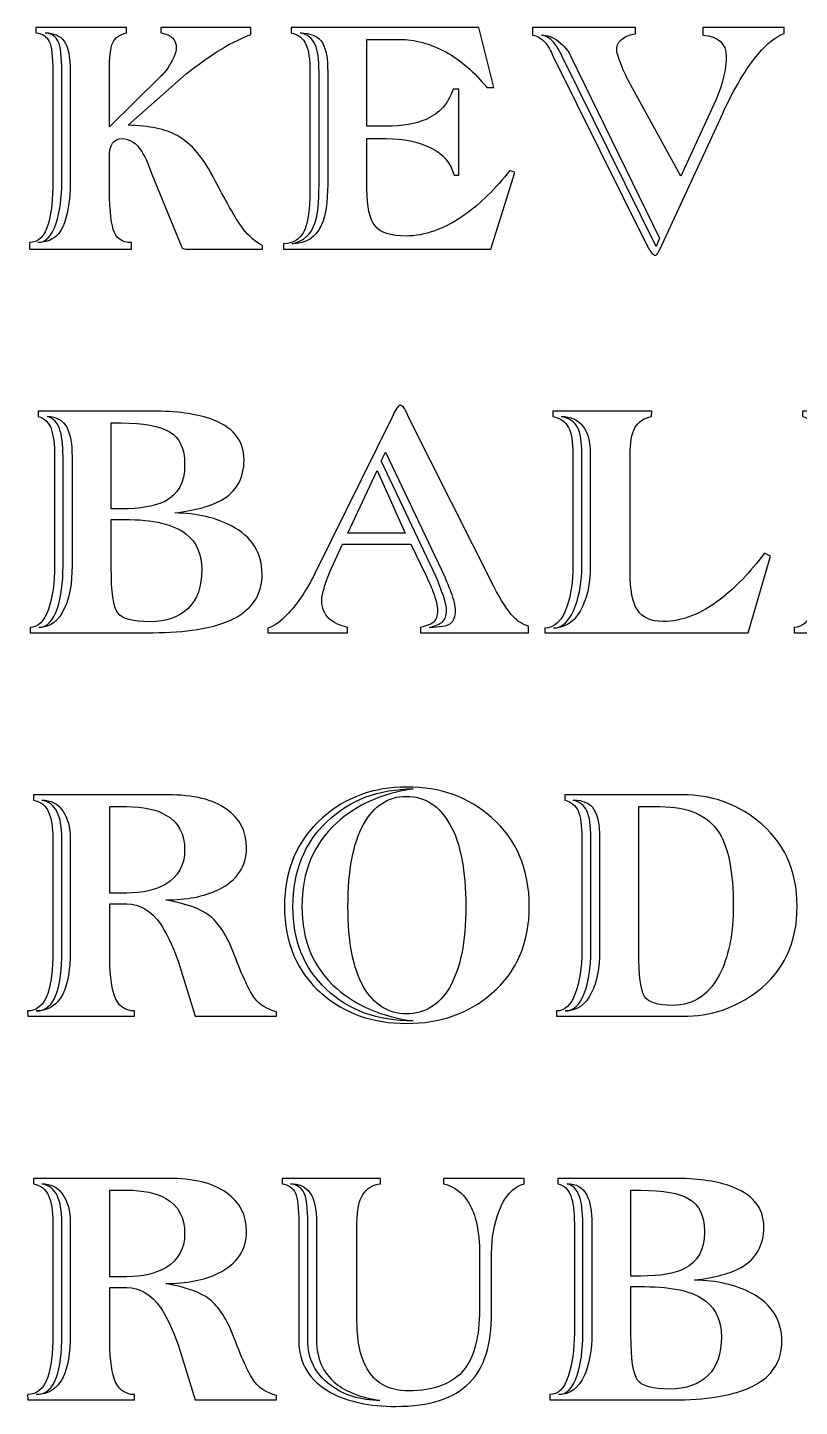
# Model space of a CAD drawing. Header units: centimetres. Extents: x -14.7 to 9.4, y -6.4 to 13.6.
# Drawn here: x -14.74 to -8.64, y 2.65 to 13.54 of the extents above; entities that cross this region are included whole.
import ezdxf

# ---------------------------------------------------------------- set-up
doc = ezdxf.new("R2010")
doc.units = ezdxf.units.CM
doc.header["$MEASUREMENT"] = 0
doc.layers.add('Capa 1', color=7, linetype='Continuous')

msp = doc.modelspace()

# ---------------------------------------------------------------- linework, layer by layer
at = {"layer": 'Capa 1', "color": 250}
for points, knots in [([(-12.88413, 11.79213), (-12.88413, 11.79213), (-13.4885, 11.79213), (-13.4885, 11.79213), (-13.50651, 11.79213), (-13.51798, 11.79868), (-13.52289, 11.81178), (-13.52289, 11.81178), (-13.75629, 12.38422), (-13.75629, 12.38422), (-13.79232, 12.47757), (-13.81934, 12.53736), (-13.83736, 12.56356), (-13.88158, 12.63071), (-13.93318, 12.66429), (-13.99214, 12.66429), (-14.05929, 12.66429), (-14.09287, 12.61679), (-14.09287, 12.5218), (-14.09287, 12.5218), (-14.09287, 12.31543), (-14.09287, 12.31543), (-14.09287, 12.13854), (-14.08263, 12.0157), (-14.06216, 11.94691), (-14.04168, 11.87812), (-13.99378, 11.84372), (-13.91843, 11.84372), (-13.91843, 11.84372), (-13.91843, 11.79213), (-13.91843, 11.79213), (-13.91843, 11.79213), (-14.72426, 11.79213), (-14.72426, 11.79213), (-14.72426, 11.79213), (-14.72426, 11.84372), (-14.72426, 11.84372), (-14.65383, 11.84372), (-14.60388, 11.8945), (-14.5744, 11.99604), (-14.55147, 12.07466), (-14.54, 12.18604), (-14.54, 12.33017), (-14.54, 12.33017), (-14.54, 13.1925), (-14.54, 13.1925), (-14.54, 13.3137), (-14.54942, 13.39355), (-14.56826, 13.43204), (-14.58709, 13.47053), (-14.6219, 13.49305), (-14.67267, 13.4996), (-14.67267, 13.4996), (-14.67267, 13.54136), (-14.67267, 13.54136), (-14.67267, 13.54136), (-13.95774, 13.54136), (-13.95774, 13.54136), (-13.95774, 13.54136), (-13.95774, 13.4996), (-13.95774, 13.4996), (-14.01179, 13.4865), (-14.04783, 13.4607), (-14.06584, 13.42139), (-14.08386, 13.38208), (-14.09287, 13.30633), (-14.09287, 13.19373), (-14.09287, 13.19373), (-14.09287, 12.75765), (-14.09287, 12.75765), (-14.09287, 12.75765), (-13.68832, 13.15401), (-13.68832, 13.15401), (-13.66375, 13.17571), (-13.63672, 13.21175), (-13.60806, 13.26211), (-13.57899, 13.31288), (-13.56466, 13.35055), (-13.56466, 13.37553), (-13.56466, 13.41361), (-13.57448, 13.44146), (-13.59414, 13.45988), (-13.61379, 13.4779), (-13.64491, 13.49141), (-13.6875, 13.4996), (-13.6875, 13.4996), (-13.6875, 13.54136), (-13.6875, 13.54136), (-13.6875, 13.54136), (-12.97503, 13.54136), (-12.97503, 13.54136), (-12.97503, 13.54136), (-12.97503, 13.48732), (-12.97503, 13.48732), (-13.06675, 13.45128), (-13.15519, 13.40624), (-13.24036, 13.35219), (-13.30915, 13.30797), (-13.39104, 13.24901), (-13.48604, 13.1753), (-13.48604, 13.1753), (-13.94546, 12.76993), (-13.94546, 12.76993), (-13.7784, 12.76666), (-13.64901, 12.73963), (-13.55729, 12.68886), (-13.44591, 12.62662), (-13.34682, 12.50951), (-13.26001, 12.33754), (-13.16011, 12.14427), (-13.08599, 12.01652), (-13.03768, 11.95428), (-12.98936, 11.89204), (-12.93818, 11.847), (-12.88413, 11.81915), (-12.88413, 11.81915), (-12.88413, 11.79213), (-12.88413, 11.79213)], [0, 0, 0, 0, 0.02564103, 0.02564103, 0.02564103, 0.05128205, 0.05128205, 0.05128205, 0.07692308, 0.07692308, 0.07692308, 0.1025641, 0.1025641, 0.1025641, 0.12820513, 0.12820513, 0.12820513, 0.15384615, 0.15384615, 0.15384615, 0.17948718, 0.17948718, 0.17948718, 0.20512821, 0.20512821, 0.20512821, 0.23076923, 0.23076923, 0.23076923, 0.25641026, 0.25641026, 0.25641026, 0.28205128, 0.28205128, 0.28205128, 0.30769231, 0.30769231, 0.30769231, 0.33333333, 0.33333333, 0.33333333, 0.35897436, 0.35897436, 0.35897436, 0.38461538, 0.38461538, 0.38461538, 0.41025641, 0.41025641, 0.41025641, 0.43589744, 0.43589744, 0.43589744, 0.46153846, 0.46153846, 0.46153846, 0.48717949, 0.48717949, 0.48717949, 0.51282051, 0.51282051, 0.51282051, 0.53846154, 0.53846154, 0.53846154, 0.56410256, 0.56410256, 0.56410256, 0.58974359, 0.58974359, 0.58974359, 0.61538462, 0.61538462, 0.61538462, 0.64102564, 0.64102564, 0.64102564, 0.66666667, 0.66666667, 0.66666667, 0.69230769, 0.69230769, 0.69230769, 0.71794872, 0.71794872, 0.71794872, 0.74358974, 0.74358974, 0.74358974, 0.76923077, 0.76923077, 0.76923077, 0.79487179, 0.79487179, 0.79487179, 0.82051282, 0.82051282, 0.82051282, 0.84615385, 0.84615385, 0.84615385, 0.87179487, 0.87179487, 0.87179487, 0.8974359, 0.8974359, 0.8974359, 0.92307692, 0.92307692, 0.92307692, 0.94871795, 0.94871795, 0.94871795, 0.97435897, 0.97435897, 0.97435897, 1, 1, 1, 1]), ([(-10.88921, 12.3965), (-10.88921, 12.3965), (-11.08084, 11.79213), (-11.08084, 11.79213), (-11.08084, 11.79213), (-12.71706, 11.79213), (-12.71706, 11.79213), (-12.71706, 11.79213), (-12.71706, 11.8339), (-12.71706, 11.8339), (-12.62698, 11.8339), (-12.5672, 11.88221), (-12.53772, 11.97885), (-12.51806, 12.04108), (-12.50824, 12.15), (-12.50824, 12.3056), (-12.50824, 12.3056), (-12.50824, 13.1925), (-12.50824, 13.1925), (-12.50824, 13.28913), (-12.51888, 13.3612), (-12.54018, 13.4087), (-12.56147, 13.4562), (-12.60078, 13.4865), (-12.6581, 13.4996), (-12.6581, 13.4996), (-12.6581, 13.54136), (-12.6581, 13.54136), (-12.6581, 13.54136), (-11.1742, 13.54136), (-11.1742, 13.54136), (-11.1742, 13.54136), (-11.05627, 13.0672), (-11.05627, 13.0672), (-11.05627, 13.0672), (-11.11032, 13.0672), (-11.11032, 13.0672), (-11.20696, 13.18841), (-11.31547, 13.28217), (-11.43585, 13.34851), (-11.55623, 13.41484), (-11.6803, 13.44801), (-11.80805, 13.44801), (-11.80805, 13.44801), (-12.05864, 13.44801), (-12.05864, 13.44801), (-12.05864, 13.44801), (-12.05864, 12.76256), (-12.05864, 12.76256), (-12.05864, 12.76256), (-11.90632, 12.76256), (-11.90632, 12.76256), (-11.77857, 12.76256), (-11.67375, 12.78058), (-11.59185, 12.81661), (-11.48376, 12.86411), (-11.41251, 12.94355), (-11.37811, 13.05492), (-11.37811, 13.05492), (-11.33143, 13.05492), (-11.33143, 13.05492), (-11.33143, 13.05492), (-11.33143, 12.37685), (-11.33143, 12.37685), (-11.33143, 12.37685), (-11.37074, 12.37685), (-11.37074, 12.37685), (-11.39531, 12.47184), (-11.45632, 12.5435), (-11.55377, 12.59182), (-11.65123, 12.64013), (-11.76874, 12.66429), (-11.90632, 12.66429), (-11.90632, 12.66429), (-12.05864, 12.66429), (-12.05864, 12.66429), (-12.05864, 12.66429), (-12.05864, 12.26629), (-12.05864, 12.26629), (-12.05864, 12.12543), (-12.03735, 12.02839), (-11.99477, 11.97516), (-11.95218, 11.92193), (-11.87029, 11.89532), (-11.74909, 11.89532), (-11.60004, 11.89532), (-11.44609, 11.951), (-11.28721, 12.06238), (-11.15946, 12.15246), (-11.04071, 12.26957), (-10.93098, 12.4137), (-10.93098, 12.4137), (-10.88921, 12.3965), (-10.88921, 12.3965)], [0, 0, 0, 0, 0.03225806, 0.03225806, 0.03225806, 0.06451613, 0.06451613, 0.06451613, 0.09677419, 0.09677419, 0.09677419, 0.12903226, 0.12903226, 0.12903226, 0.16129032, 0.16129032, 0.16129032, 0.19354839, 0.19354839, 0.19354839, 0.22580645, 0.22580645, 0.22580645, 0.25806452, 0.25806452, 0.25806452, 0.29032258, 0.29032258, 0.29032258, 0.32258065, 0.32258065, 0.32258065, 0.35483871, 0.35483871, 0.35483871, 0.38709677, 0.38709677, 0.38709677, 0.41935484, 0.41935484, 0.41935484, 0.4516129, 0.4516129, 0.4516129, 0.48387097, 0.48387097, 0.48387097, 0.51612903, 0.51612903, 0.51612903, 0.5483871, 0.5483871, 0.5483871, 0.58064516, 0.58064516, 0.58064516, 0.61290323, 0.61290323, 0.61290323, 0.64516129, 0.64516129, 0.64516129, 0.67741935, 0.67741935, 0.67741935, 0.70967742, 0.70967742, 0.70967742, 0.74193548, 0.74193548, 0.74193548, 0.77419355, 0.77419355, 0.77419355, 0.80645161, 0.80645161, 0.80645161, 0.83870968, 0.83870968, 0.83870968, 0.87096774, 0.87096774, 0.87096774, 0.90322581, 0.90322581, 0.90322581, 0.93548387, 0.93548387, 0.93548387, 0.96774194, 0.96774194, 0.96774194, 1, 1, 1, 1]), ([(-8.76409, 13.49469), (-8.82797, 13.47176), (-8.89594, 13.41771), (-8.968, 13.33254), (-9.063, 13.22116), (-9.15718, 13.06311), (-9.25054, 12.85838), (-9.25054, 12.85838), (-9.72715, 11.82898), (-9.72715, 11.82898), (-9.74189, 11.795), (-9.75336, 11.77207), (-9.76155, 11.7606), (-9.76974, 11.74914), (-9.77629, 11.74381), (-9.7812, 11.7434), (-9.78816, 11.74381), (-9.7939, 11.74586), (-9.79881, 11.75077), (-9.81355, 11.76388), (-9.83075, 11.78967), (-9.8504, 11.82857), (-9.8504, 11.82857), (-10.58703, 13.31288), (-10.58703, 13.31288), (-10.60832, 13.35711), (-10.62388, 13.38659), (-10.63371, 13.40133), (-10.66483, 13.44719), (-10.70414, 13.47421), (-10.75163, 13.4824), (-10.75163, 13.4824), (-10.75163, 13.54136), (-10.75163, 13.54136), (-10.75163, 13.54136), (-9.93844, 13.54136), (-9.93844, 13.54136), (-9.93844, 13.54136), (-9.93844, 13.49223), (-9.93844, 13.49223), (-9.97611, 13.48895), (-10.01009, 13.47585), (-10.04039, 13.45292), (-10.07069, 13.42999), (-10.08584, 13.40378), (-10.08584, 13.3743), (-10.08584, 13.3481), (-10.07438, 13.30674), (-10.05145, 13.24942), (-10.02852, 13.19209), (-10.00231, 13.13804), (-9.97283, 13.08727), (-9.97283, 13.08727), (-9.58015, 12.36825), (-9.58015, 12.36825), (-9.58015, 12.36825), (-9.30295, 12.96689), (-9.30295, 12.96689), (-9.24849, 13.09669), (-9.22105, 13.21256), (-9.22105, 13.31452), (-9.22105, 13.41525), (-9.28247, 13.47094), (-9.40531, 13.4824), (-9.40531, 13.4824), (-9.40531, 13.54136), (-9.40531, 13.54136), (-9.40531, 13.54136), (-8.76409, 13.54136), (-8.76409, 13.54136), (-8.76409, 13.54136), (-8.76409, 13.49469), (-8.76409, 13.49469)], [0, 0, 0, 0, 0.04166667, 0.04166667, 0.04166667, 0.08333333, 0.08333333, 0.08333333, 0.125, 0.125, 0.125, 0.16666667, 0.16666667, 0.16666667, 0.20833333, 0.20833333, 0.20833333, 0.25, 0.25, 0.25, 0.29166667, 0.29166667, 0.29166667, 0.33333333, 0.33333333, 0.33333333, 0.375, 0.375, 0.375, 0.41666667, 0.41666667, 0.41666667, 0.45833333, 0.45833333, 0.45833333, 0.5, 0.5, 0.5, 0.54166667, 0.54166667, 0.54166667, 0.58333333, 0.58333333, 0.58333333, 0.625, 0.625, 0.625, 0.66666667, 0.66666667, 0.66666667, 0.70833333, 0.70833333, 0.70833333, 0.75, 0.75, 0.75, 0.79166667, 0.79166667, 0.79166667, 0.83333333, 0.83333333, 0.83333333, 0.875, 0.875, 0.875, 0.91666667, 0.91666667, 0.91666667, 0.95833333, 0.95833333, 0.95833333, 1, 1, 1, 1]), ([(-14.40242, 12.33017), (-14.40242, 12.33017), (-14.40242, 13.1925), (-14.40242, 13.1925), (-14.40242, 13.30879), (-14.41839, 13.38904), (-14.45033, 13.43327), (-14.48227, 13.47749), (-14.53181, 13.4996), (-14.59897, 13.4996), (-14.54983, 13.49305), (-14.51584, 13.47053), (-14.49701, 13.43204), (-14.47817, 13.39355), (-14.46876, 13.3137), (-14.46876, 13.1925), (-14.46876, 13.1925), (-14.46876, 12.33017), (-14.46876, 12.33017), (-14.46876, 12.19586), (-14.4835, 12.08449), (-14.51298, 11.99604), (-14.54737, 11.8945), (-14.59569, 11.84372), (-14.65793, 11.84372), (-14.56621, 11.84372), (-14.50069, 11.88508), (-14.46139, 11.96779), (-14.42208, 12.0505), (-14.40242, 12.17129), (-14.40242, 12.33017)], [0, 0, 0, 0, 0.1, 0.1, 0.1, 0.2, 0.2, 0.2, 0.3, 0.3, 0.3, 0.4, 0.4, 0.4, 0.5, 0.5, 0.5, 0.6, 0.6, 0.6, 0.7, 0.7, 0.7, 0.8, 0.8, 0.8, 0.9, 0.9, 0.9, 1, 1, 1, 1]), ([(-12.3682, 12.3056), (-12.3682, 12.3056), (-12.3682, 13.1925), (-12.3682, 13.1925), (-12.3682, 13.29732), (-12.3813, 13.37185), (-12.40751, 13.41607), (-12.44027, 13.47176), (-12.50005, 13.4996), (-12.58685, 13.4996), (-12.52871, 13.4865), (-12.48899, 13.4562), (-12.46811, 13.4087), (-12.44723, 13.3612), (-12.43699, 13.28913), (-12.43699, 13.1925), (-12.43699, 13.1925), (-12.43699, 12.3056), (-12.43699, 12.3056), (-12.43699, 12.16147), (-12.44764, 12.05828), (-12.46934, 11.99604), (-12.49923, 11.90924), (-12.5586, 11.85519), (-12.64827, 11.8339), (-12.54018, 11.8339), (-12.46402, 11.88221), (-12.41979, 11.97885), (-12.3854, 12.05255), (-12.3682, 12.16147), (-12.3682, 12.3056)], [0, 0, 0, 0, 0.1, 0.1, 0.1, 0.2, 0.2, 0.2, 0.3, 0.3, 0.3, 0.4, 0.4, 0.4, 0.5, 0.5, 0.5, 0.6, 0.6, 0.6, 0.7, 0.7, 0.7, 0.8, 0.8, 0.8, 0.9, 0.9, 0.9, 1, 1, 1, 1]), ([(-9.74844, 11.8773), (-9.74844, 11.8773), (-10.44699, 13.31288), (-10.44699, 13.31288), (-10.46828, 13.35874), (-10.50104, 13.39846), (-10.54526, 13.43204), (-10.58949, 13.46561), (-10.63453, 13.4824), (-10.68039, 13.4824), (-10.64435, 13.47585), (-10.61242, 13.45701), (-10.58457, 13.4259), (-10.56328, 13.40133), (-10.54035, 13.36366), (-10.51578, 13.31288), (-10.51578, 13.31288), (-9.77383, 11.8126), (-9.77383, 11.8126), (-9.77383, 11.8126), (-9.74844, 11.8773), (-9.74844, 11.8773)], [0, 0, 0, 0, 0.14285714, 0.14285714, 0.14285714, 0.28571429, 0.28571429, 0.28571429, 0.42857143, 0.42857143, 0.42857143, 0.57142857, 0.57142857, 0.57142857, 0.71428571, 0.71428571, 0.71428571, 0.85714286, 0.85714286, 0.85714286, 1, 1, 1, 1]), ([(-12.88658, 9.22479), (-12.88658, 9.09212), (-12.93981, 8.98812), (-13.04627, 8.91277), (-13.1298, 8.85381), (-13.24773, 8.81205), (-13.40005, 8.78748), (-13.50324, 8.7711), (-13.61953, 8.76291), (-13.74892, 8.76291), (-13.74892, 8.76291), (-14.71935, 8.76291), (-14.71935, 8.76291), (-14.71935, 8.76291), (-14.71935, 8.80468), (-14.71935, 8.80468), (-14.65547, 8.80468), (-14.60715, 8.85258), (-14.5744, 8.9484), (-14.54164, 9.04421), (-14.52526, 9.15845), (-14.52526, 9.29112), (-14.52526, 9.29112), (-14.52526, 10.15345), (-14.52526, 10.15345), (-14.52526, 10.25009), (-14.53468, 10.32379), (-14.55351, 10.37456), (-14.57235, 10.42534), (-14.60634, 10.45728), (-14.65547, 10.47038), (-14.65547, 10.47038), (-14.65547, 10.51214), (-14.65547, 10.51214), (-14.65547, 10.51214), (-13.74892, 10.51214), (-13.74892, 10.51214), (-13.56384, 10.51214), (-13.41397, 10.49249), (-13.29932, 10.45318), (-13.11916, 10.39094), (-13.02908, 10.28284), (-13.02908, 10.12889), (-13.02908, 9.98312), (-13.08886, 9.87665), (-13.20842, 9.8095), (-13.28868, 9.76364), (-13.41152, 9.73007), (-13.57694, 9.70877), (-13.40005, 9.7055), (-13.25019, 9.6711), (-13.12735, 9.60559), (-12.96684, 9.52042), (-12.88658, 9.39349), (-12.88658, 9.22479)], [0, 0, 0, 0, 0.05555556, 0.05555556, 0.05555556, 0.11111111, 0.11111111, 0.11111111, 0.16666667, 0.16666667, 0.16666667, 0.22222222, 0.22222222, 0.22222222, 0.27777778, 0.27777778, 0.27777778, 0.33333333, 0.33333333, 0.33333333, 0.38888889, 0.38888889, 0.38888889, 0.44444444, 0.44444444, 0.44444444, 0.5, 0.5, 0.5, 0.55555556, 0.55555556, 0.55555556, 0.61111111, 0.61111111, 0.61111111, 0.66666667, 0.66666667, 0.66666667, 0.72222222, 0.72222222, 0.72222222, 0.77777778, 0.77777778, 0.77777778, 0.83333333, 0.83333333, 0.83333333, 0.88888889, 0.88888889, 0.88888889, 0.94444444, 0.94444444, 0.94444444, 1, 1, 1, 1]), ([(-14.38768, 9.29112), (-14.38768, 9.29112), (-14.38768, 10.15345), (-14.38768, 10.15345), (-14.38768, 10.25336), (-14.40078, 10.3287), (-14.42699, 10.37948), (-14.45811, 10.44008), (-14.5097, 10.47038), (-14.58177, 10.47038), (-14.53755, 10.45728), (-14.50602, 10.42534), (-14.48718, 10.37456), (-14.46835, 10.32379), (-14.45893, 10.25009), (-14.45893, 10.15345), (-14.45893, 10.15345), (-14.45893, 9.29112), (-14.45893, 9.29112), (-14.45893, 9.15682), (-14.47367, 9.04544), (-14.50315, 8.957), (-14.53755, 8.85545), (-14.58668, 8.80468), (-14.65056, 8.80468), (-14.56048, 8.80468), (-14.4925, 8.85545), (-14.44664, 8.957), (-14.40734, 9.04217), (-14.38768, 9.15354), (-14.38768, 9.29112)], [0, 0, 0, 0, 0.1, 0.1, 0.1, 0.2, 0.2, 0.2, 0.3, 0.3, 0.3, 0.4, 0.4, 0.4, 0.5, 0.5, 0.5, 0.6, 0.6, 0.6, 0.7, 0.7, 0.7, 0.8, 0.8, 0.8, 0.9, 0.9, 0.9, 1, 1, 1, 1]), ([(-10.78357, 8.76291), (-10.78357, 8.76291), (-11.63607, 8.76291), (-11.63607, 8.76291), (-11.63607, 8.76291), (-11.63607, 8.80468), (-11.63607, 8.80468), (-11.58448, 8.81778), (-11.55172, 8.83006), (-11.53698, 8.84153), (-11.51282, 8.86118), (-11.50095, 8.89394), (-11.50095, 8.9398), (-11.50095, 8.97378), (-11.51282, 9.02374), (-11.53698, 9.08925), (-11.54353, 9.10563), (-11.55991, 9.1433), (-11.58571, 9.20227), (-11.58571, 9.20227), (-11.71305, 9.46064), (-11.71305, 9.46064), (-11.71305, 9.46064), (-12.25027, 9.46064), (-12.25027, 9.46064), (-12.25027, 9.46064), (-12.351, 9.24444), (-12.351, 9.24444), (-12.37557, 9.1822), (-12.39236, 9.13389), (-12.40136, 9.09949), (-12.41037, 9.0651), (-12.41488, 9.03889), (-12.41488, 9.02087), (-12.41488, 8.95863), (-12.39563, 8.9095), (-12.35714, 8.87347), (-12.3252, 8.84398), (-12.27648, 8.82105), (-12.21096, 8.80468), (-12.21096, 8.80468), (-12.21096, 8.76291), (-12.21096, 8.76291), (-12.21096, 8.76291), (-12.84236, 8.76291), (-12.84236, 8.76291), (-12.84236, 8.76291), (-12.84236, 8.79976), (-12.84236, 8.79976), (-12.79814, 8.80795), (-12.74327, 8.84726), (-12.67775, 8.91769), (-12.60405, 8.99794), (-12.53526, 9.10031), (-12.47138, 9.22479), (-12.47138, 9.22479), (-11.85964, 10.46547), (-11.85964, 10.46547), (-11.8318, 10.5277), (-11.81051, 10.55882), (-11.79577, 10.55882), (-11.77447, 10.55882), (-11.75072, 10.52361), (-11.72452, 10.45318), (-11.72452, 10.45318), (-11.05627, 9.12651), (-11.05627, 9.12651), (-10.99895, 9.01678), (-10.94817, 8.93816), (-10.90395, 8.89066), (-10.86628, 8.85135), (-10.82615, 8.82597), (-10.78357, 8.8145), (-10.78357, 8.8145), (-10.78357, 8.76291), (-10.78357, 8.76291)], [0, 0, 0, 0, 0.04, 0.04, 0.04, 0.08, 0.08, 0.08, 0.12, 0.12, 0.12, 0.16, 0.16, 0.16, 0.2, 0.2, 0.2, 0.24, 0.24, 0.24, 0.28, 0.28, 0.28, 0.32, 0.32, 0.32, 0.36, 0.36, 0.36, 0.4, 0.4, 0.4, 0.44, 0.44, 0.44, 0.48, 0.48, 0.48, 0.52, 0.52, 0.52, 0.56, 0.56, 0.56, 0.6, 0.6, 0.6, 0.64, 0.64, 0.64, 0.68, 0.68, 0.68, 0.72, 0.72, 0.72, 0.76, 0.76, 0.76, 0.8, 0.8, 0.8, 0.84, 0.84, 0.84, 0.88, 0.88, 0.88, 0.92, 0.92, 0.92, 0.96, 0.96, 0.96, 1, 1, 1, 1]), ([(-8.87219, 9.36728), (-8.87219, 9.36728), (-9.04662, 8.76291), (-9.04662, 8.76291), (-9.04662, 8.76291), (-10.65336, 8.76291), (-10.65336, 8.76291), (-10.65336, 8.76291), (-10.65336, 8.79976), (-10.65336, 8.79976), (-10.57474, 8.79976), (-10.51578, 8.85791), (-10.47647, 8.97419), (-10.44699, 9.06264), (-10.43225, 9.16664), (-10.43225, 9.28621), (-10.43225, 9.28621), (-10.43225, 10.17311), (-10.43225, 10.17311), (-10.43225, 10.26974), (-10.44371, 10.34017), (-10.46664, 10.38439), (-10.48957, 10.42861), (-10.53052, 10.45728), (-10.58948, 10.47038), (-10.58948, 10.47038), (-10.58948, 10.51214), (-10.58948, 10.51214), (-10.58948, 10.51214), (-9.80822, 10.51214), (-9.80822, 10.51214), (-9.80822, 10.51214), (-9.81068, 10.47038), (-9.81068, 10.47038), (-9.87292, 10.45728), (-9.91673, 10.42739), (-9.94212, 10.38071), (-9.9675, 10.33403), (-9.9802, 10.26155), (-9.9802, 10.16328), (-9.9802, 10.16328), (-9.9802, 9.23707), (-9.9802, 9.23707), (-9.9802, 9.10113), (-9.96095, 9.00286), (-9.92246, 8.94226), (-9.88397, 8.88165), (-9.81641, 8.85135), (-9.71978, 8.85135), (-9.57073, 8.85135), (-9.41923, 8.91032), (-9.26527, 9.02824), (-9.14735, 9.11833), (-9.03188, 9.23953), (-8.91886, 9.39185), (-8.91886, 9.39185), (-8.87219, 9.36728), (-8.87219, 9.36728)], [0, 0, 0, 0, 0.05263158, 0.05263158, 0.05263158, 0.10526316, 0.10526316, 0.10526316, 0.15789474, 0.15789474, 0.15789474, 0.21052632, 0.21052632, 0.21052632, 0.26315789, 0.26315789, 0.26315789, 0.31578947, 0.31578947, 0.31578947, 0.36842105, 0.36842105, 0.36842105, 0.42105263, 0.42105263, 0.42105263, 0.47368421, 0.47368421, 0.47368421, 0.52631579, 0.52631579, 0.52631579, 0.57894737, 0.57894737, 0.57894737, 0.63157895, 0.63157895, 0.63157895, 0.68421053, 0.68421053, 0.68421053, 0.73684211, 0.73684211, 0.73684211, 0.78947368, 0.78947368, 0.78947368, 0.84210526, 0.84210526, 0.84210526, 0.89473684, 0.89473684, 0.89473684, 0.94736842, 0.94736842, 0.94736842, 1, 1, 1, 1]), ([(-10.29467, 9.28621), (-10.29467, 9.28621), (-10.29467, 10.17311), (-10.29467, 10.17311), (-10.29467, 10.26974), (-10.31432, 10.34344), (-10.35363, 10.39422), (-10.39294, 10.44499), (-10.44944, 10.47038), (-10.52315, 10.47038), (-10.46173, 10.45728), (-10.41914, 10.42902), (-10.3958, 10.38562), (-10.37247, 10.34222), (-10.361, 10.27138), (-10.361, 10.17311), (-10.361, 10.17311), (-10.361, 9.28621), (-10.361, 9.28621), (-10.361, 9.17156), (-10.37738, 9.06837), (-10.41055, 8.97665), (-10.45354, 8.85872), (-10.51168, 8.79976), (-10.58457, 8.79976), (-10.48302, 8.79976), (-10.40604, 8.85791), (-10.35363, 8.97419), (-10.31432, 9.06264), (-10.29467, 9.16664), (-10.29467, 9.28621)], [0, 0, 0, 0, 0.1, 0.1, 0.1, 0.2, 0.2, 0.2, 0.3, 0.3, 0.3, 0.4, 0.4, 0.4, 0.5, 0.5, 0.5, 0.6, 0.6, 0.6, 0.7, 0.7, 0.7, 0.8, 0.8, 0.8, 0.9, 0.9, 0.9, 1, 1, 1, 1]), ([(-6.78391, 9.63016), (-6.78391, 9.34353), (-6.88873, 9.11996), (-7.09838, 8.95945), (-7.27035, 8.82842), (-7.46608, 8.76291), (-7.68555, 8.76291), (-7.68555, 8.76291), (-8.68301, 8.76291), (-8.68301, 8.76291), (-8.68301, 8.76291), (-8.68301, 8.80468), (-8.68301, 8.80468), (-8.61913, 8.80468), (-8.57, 8.85094), (-8.5356, 8.94348), (-8.50121, 9.03602), (-8.48401, 9.14781), (-8.48401, 9.27884), (-8.48401, 9.27884), (-8.48401, 10.17311), (-8.48401, 10.17311), (-8.48401, 10.26974), (-8.49384, 10.34017), (-8.51349, 10.38439), (-8.53314, 10.42861), (-8.56836, 10.45728), (-8.61913, 10.47038), (-8.61913, 10.47038), (-8.61913, 10.51214), (-8.61913, 10.51214), (-8.61913, 10.51214), (-7.68555, 10.51214), (-7.68555, 10.51214), (-7.46772, 10.51214), (-7.27281, 10.44499), (-7.10084, 10.31069), (-6.88955, 10.14526), (-6.78391, 9.91842), (-6.78391, 9.63016)], [0, 0, 0, 0, 0.07692308, 0.07692308, 0.07692308, 0.15384615, 0.15384615, 0.15384615, 0.23076923, 0.23076923, 0.23076923, 0.30769231, 0.30769231, 0.30769231, 0.38461538, 0.38461538, 0.38461538, 0.46153846, 0.46153846, 0.46153846, 0.53846154, 0.53846154, 0.53846154, 0.61538462, 0.61538462, 0.61538462, 0.69230769, 0.69230769, 0.69230769, 0.76923077, 0.76923077, 0.76923077, 0.84615385, 0.84615385, 0.84615385, 0.92307692, 0.92307692, 0.92307692, 1, 1, 1, 1]), ([(-13.49832, 10.08466), (-13.49832, 10.08466), (-13.49832, 10.09449), (-13.49832, 10.09449), (-13.49832, 10.21733), (-13.53804, 10.30209), (-13.61748, 10.34877), (-13.69691, 10.39545), (-13.82426, 10.41879), (-13.99951, 10.41879), (-13.99951, 10.41879), (-14.07813, 10.41879), (-14.07813, 10.41879), (-14.07813, 10.41879), (-14.07813, 9.74071), (-14.07813, 9.74071), (-14.07813, 9.74071), (-13.99951, 9.74071), (-13.99951, 9.74071), (-13.84719, 9.74071), (-13.73254, 9.76037), (-13.65556, 9.79968), (-13.55073, 9.85372), (-13.49832, 9.94872), (-13.49832, 10.08466)], [0, 0, 0, 0, 0.125, 0.125, 0.125, 0.25, 0.25, 0.25, 0.375, 0.375, 0.375, 0.5, 0.5, 0.5, 0.625, 0.625, 0.625, 0.75, 0.75, 0.75, 0.875, 0.875, 0.875, 1, 1, 1, 1]), ([(-11.36091, 8.9398), (-11.36091, 8.97256), (-11.3732, 9.02251), (-11.39777, 9.08966), (-11.40432, 9.10604), (-11.41988, 9.14371), (-11.44444, 9.20268), (-11.44444, 9.20268), (-11.91082, 10.18949), (-11.91082, 10.18949), (-11.91082, 10.18949), (-11.94563, 10.11906), (-11.94563, 10.11906), (-11.94563, 10.11906), (-11.51242, 9.20308), (-11.51242, 9.20308), (-11.49153, 9.15395), (-11.47229, 9.10399), (-11.45509, 9.05281), (-11.4383, 9.00204), (-11.4297, 8.96437), (-11.4297, 8.9398), (-11.4297, 8.89558), (-11.44199, 8.86364), (-11.46656, 8.84398), (-11.48293, 8.83252), (-11.51569, 8.81942), (-11.56483, 8.80468), (-11.48293, 8.80468), (-11.42848, 8.81409), (-11.40145, 8.83293), (-11.37443, 8.85176), (-11.36091, 8.88739), (-11.36091, 8.9398)], [0, 0, 0, 0, 0.09090909, 0.09090909, 0.09090909, 0.18181818, 0.18181818, 0.18181818, 0.27272727, 0.27272727, 0.27272727, 0.36363636, 0.36363636, 0.36363636, 0.45454545, 0.45454545, 0.45454545, 0.54545455, 0.54545455, 0.54545455, 0.63636364, 0.63636364, 0.63636364, 0.72727273, 0.72727273, 0.72727273, 0.81818182, 0.81818182, 0.81818182, 0.90909091, 0.90909091, 0.90909091, 1, 1, 1, 1]), ([(-11.75768, 9.54908), (-11.75768, 9.54908), (-11.97757, 10.0429), (-11.97757, 10.0429), (-11.97757, 10.0429), (-12.21014, 9.54908), (-12.21014, 9.54908), (-12.21014, 9.54908), (-11.75768, 9.54908), (-11.75768, 9.54908)], [0, 0, 0, 0, 0.33333333, 0.33333333, 0.33333333, 0.66666667, 0.66666667, 0.66666667, 1, 1, 1, 1]), ([(-13.3632, 9.26164), (-13.3632, 9.38284), (-13.40415, 9.4762), (-13.48604, 9.54171), (-13.58267, 9.61869), (-13.74482, 9.65718), (-13.97248, 9.65718), (-13.97248, 9.65718), (-14.07813, 9.65718), (-14.07813, 9.65718), (-14.07813, 9.65718), (-14.07813, 9.27638), (-14.07813, 9.27638), (-14.07813, 9.08475), (-14.06093, 8.9656), (-14.02653, 8.91892), (-13.99214, 8.87224), (-13.90779, 8.8489), (-13.77348, 8.8489), (-13.64409, 8.8489), (-13.54336, 8.88411), (-13.4713, 8.95454), (-13.39923, 9.02497), (-13.3632, 9.12733), (-13.3632, 9.26164)], [0, 0, 0, 0, 0.125, 0.125, 0.125, 0.25, 0.25, 0.25, 0.375, 0.375, 0.375, 0.5, 0.5, 0.5, 0.625, 0.625, 0.625, 0.75, 0.75, 0.75, 0.875, 0.875, 0.875, 1, 1, 1, 1]), ([(-10.7762, 6.60094), (-10.7762, 6.31267), (-10.87529, 6.08337), (-11.07347, 5.91304), (-11.25527, 5.7558), (-11.47966, 5.67718), (-11.74663, 5.67718), (-12.01032, 5.67718), (-12.23225, 5.75498), (-12.41242, 5.91058), (-12.6106, 6.08255), (-12.70969, 6.31267), (-12.70969, 6.60094), (-12.70969, 6.89084), (-12.60978, 7.12423), (-12.40996, 7.30112), (-12.22652, 7.46327), (-12.00459, 7.54434), (-11.74417, 7.54434), (-11.47884, 7.54434), (-11.25527, 7.46409), (-11.07347, 7.30358), (-10.87529, 7.12833), (-10.7762, 6.89411), (-10.7762, 6.60094)], [0, 0, 0, 0, 0.125, 0.125, 0.125, 0.25, 0.25, 0.25, 0.375, 0.375, 0.375, 0.5, 0.5, 0.5, 0.625, 0.625, 0.625, 0.75, 0.75, 0.75, 0.875, 0.875, 0.875, 1, 1, 1, 1]), ([(-11.69258, 5.69684), (-11.94153, 5.73123), (-12.14299, 5.8164), (-12.29695, 5.95234), (-12.48039, 6.11449), (-12.57211, 6.33069), (-12.57211, 6.60094), (-12.57211, 6.87446), (-12.48039, 7.09475), (-12.29695, 7.26181), (-12.13971, 7.40431), (-11.93826, 7.49357), (-11.69258, 7.5296), (-11.96446, 7.5296), (-12.1909, 7.44403), (-12.37188, 7.27287), (-12.55286, 7.10171), (-12.64336, 6.87692), (-12.64336, 6.59848), (-12.64336, 6.33151), (-12.55573, 6.11449), (-12.38048, 5.94743), (-12.20523, 5.78037), (-11.97593, 5.69684), (-11.69258, 5.69684)], [0, 0, 0, 0, 0.125, 0.125, 0.125, 0.25, 0.25, 0.25, 0.375, 0.375, 0.375, 0.5, 0.5, 0.5, 0.625, 0.625, 0.625, 0.75, 0.75, 0.75, 0.875, 0.875, 0.875, 1, 1, 1, 1]), ([(-12.77357, 5.73369), (-12.77357, 5.73369), (-13.41479, 5.73369), (-13.41479, 5.73369), (-13.41479, 5.73369), (-13.54746, 6.15994), (-13.54746, 6.15994), (-13.59823, 6.30039), (-13.64573, 6.40153), (-13.68995, 6.46377), (-13.76366, 6.56818), (-13.8521, 6.62059), (-13.95529, 6.62059), (-13.95529, 6.62059), (-14.09041, 6.62059), (-14.09041, 6.62059), (-14.09041, 6.62059), (-14.09041, 6.24716), (-14.09041, 6.24716), (-14.09041, 6.08501), (-14.07894, 5.97036), (-14.05601, 5.90321), (-14.02653, 5.81804), (-13.97248, 5.77546), (-13.89387, 5.77546), (-13.89387, 5.77546), (-13.89387, 5.73369), (-13.89387, 5.73369), (-13.89387, 5.73369), (-14.73655, 5.73369), (-14.73655, 5.73369), (-14.73655, 5.73369), (-14.739, 5.77546), (-14.739, 5.77546), (-14.6653, 5.77546), (-14.61207, 5.82132), (-14.57931, 5.91304), (-14.55311, 5.98838), (-14.54, 6.10057), (-14.54, 6.24962), (-14.54, 6.24962), (-14.54, 7.13652), (-14.54, 7.13652), (-14.54, 7.2266), (-14.55106, 7.29662), (-14.57317, 7.34657), (-14.59528, 7.39653), (-14.635, 7.42806), (-14.69232, 7.44116), (-14.69232, 7.44116), (-14.69232, 7.48292), (-14.69232, 7.48292), (-14.69232, 7.48292), (-13.63099, 7.48292), (-13.63099, 7.48292), (-13.4279, 7.48292), (-13.27353, 7.44525), (-13.16789, 7.36991), (-13.06224, 7.29457), (-13.00942, 7.19302), (-13.00942, 7.06527), (-13.00942, 6.91622), (-13.08394, 6.80567), (-13.23299, 6.7336), (-13.346, 6.67955), (-13.48358, 6.65253), (-13.64573, 6.65253), (-13.48686, 6.62305), (-13.37303, 6.5821), (-13.30424, 6.5301), (-13.22726, 6.47114), (-13.16174, 6.36836), (-13.10769, 6.22136), (-13.04054, 6.04488), (-12.98567, 5.929), (-12.94309, 5.87332), (-12.90542, 5.82418), (-12.84891, 5.78938), (-12.77357, 5.76809), (-12.77357, 5.76809), (-12.77357, 5.73369), (-12.77357, 5.73369)], [0, 0, 0, 0, 0.03703704, 0.03703704, 0.03703704, 0.07407407, 0.07407407, 0.07407407, 0.11111111, 0.11111111, 0.11111111, 0.14814815, 0.14814815, 0.14814815, 0.18518519, 0.18518519, 0.18518519, 0.22222222, 0.22222222, 0.22222222, 0.25925926, 0.25925926, 0.25925926, 0.2962963, 0.2962963, 0.2962963, 0.33333333, 0.33333333, 0.33333333, 0.37037037, 0.37037037, 0.37037037, 0.40740741, 0.40740741, 0.40740741, 0.44444444, 0.44444444, 0.44444444, 0.48148148, 0.48148148, 0.48148148, 0.51851852, 0.51851852, 0.51851852, 0.55555556, 0.55555556, 0.55555556, 0.59259259, 0.59259259, 0.59259259, 0.62962963, 0.62962963, 0.62962963, 0.66666667, 0.66666667, 0.66666667, 0.7037037, 0.7037037, 0.7037037, 0.74074074, 0.74074074, 0.74074074, 0.77777778, 0.77777778, 0.77777778, 0.81481481, 0.81481481, 0.81481481, 0.85185185, 0.85185185, 0.85185185, 0.88888889, 0.88888889, 0.88888889, 0.92592593, 0.92592593, 0.92592593, 0.96296296, 0.96296296, 0.96296296, 1, 1, 1, 1]), ([(-14.40242, 6.24962), (-14.40242, 6.24962), (-14.40242, 7.13652), (-14.40242, 7.13652), (-14.40242, 7.22496), (-14.42167, 7.29785), (-14.46016, 7.35517), (-14.49865, 7.4125), (-14.55392, 7.44116), (-14.62599, 7.44116), (-14.56866, 7.42806), (-14.52813, 7.39653), (-14.50438, 7.34657), (-14.48063, 7.29662), (-14.46876, 7.2266), (-14.46876, 7.13652), (-14.46876, 7.13652), (-14.46876, 6.24962), (-14.46876, 6.24962), (-14.46876, 6.10385), (-14.48268, 5.99165), (-14.51052, 5.91304), (-14.54328, 5.82132), (-14.59651, 5.77546), (-14.67021, 5.77546), (-14.57358, 5.77546), (-14.50315, 5.82132), (-14.45893, 5.91304), (-14.42126, 5.99165), (-14.40242, 6.10385), (-14.40242, 6.24962)], [0, 0, 0, 0, 0.1, 0.1, 0.1, 0.2, 0.2, 0.2, 0.3, 0.3, 0.3, 0.4, 0.4, 0.4, 0.5, 0.5, 0.5, 0.6, 0.6, 0.6, 0.7, 0.7, 0.7, 0.8, 0.8, 0.8, 0.9, 0.9, 0.9, 1, 1, 1, 1]), ([(-11.27738, 6.60094), (-11.27738, 6.88429), (-11.31915, 7.10007), (-11.40268, 7.2483), (-11.48621, 7.39653), (-11.60086, 7.47064), (-11.74663, 7.47064), (-11.89076, 7.47064), (-12.00377, 7.39653), (-12.08567, 7.2483), (-12.16756, 7.10007), (-12.2085, 6.88429), (-12.2085, 6.60094), (-12.2085, 6.32086), (-12.16756, 6.10958), (-12.08567, 5.96709), (-12.00377, 5.82459), (-11.89076, 5.75334), (-11.74663, 5.75334), (-11.60086, 5.75334), (-11.48785, 5.82213), (-11.40759, 5.95971), (-11.32078, 6.10712), (-11.27738, 6.32086), (-11.27738, 6.60094)], [0, 0, 0, 0, 0.125, 0.125, 0.125, 0.25, 0.25, 0.25, 0.375, 0.375, 0.375, 0.5, 0.5, 0.5, 0.625, 0.625, 0.625, 0.75, 0.75, 0.75, 0.875, 0.875, 0.875, 1, 1, 1, 1]), ([(-8.6609, 6.60094), (-8.6609, 6.31431), (-8.76572, 6.09074), (-8.97537, 5.93023), (-9.14734, 5.7992), (-9.34307, 5.73369), (-9.56254, 5.73369), (-9.56254, 5.73369), (-10.56, 5.73369), (-10.56, 5.73369), (-10.56, 5.73369), (-10.56, 5.77546), (-10.56, 5.77546), (-10.49612, 5.77546), (-10.44699, 5.82172), (-10.41259, 5.91426), (-10.3782, 6.0068), (-10.361, 6.11859), (-10.361, 6.24962), (-10.361, 6.24962), (-10.361, 7.14389), (-10.361, 7.14389), (-10.361, 7.24052), (-10.37083, 7.31095), (-10.39048, 7.35517), (-10.41013, 7.39939), (-10.44535, 7.42806), (-10.49612, 7.44116), (-10.49612, 7.44116), (-10.49612, 7.48292), (-10.49612, 7.48292), (-10.49612, 7.48292), (-9.56254, 7.48292), (-9.56254, 7.48292), (-9.34471, 7.48292), (-9.1498, 7.41577), (-8.97783, 7.28147), (-8.76654, 7.11604), (-8.6609, 6.8892), (-8.6609, 6.60094)], [0, 0, 0, 0, 0.07692308, 0.07692308, 0.07692308, 0.15384615, 0.15384615, 0.15384615, 0.23076923, 0.23076923, 0.23076923, 0.30769231, 0.30769231, 0.30769231, 0.38461538, 0.38461538, 0.38461538, 0.46153846, 0.46153846, 0.46153846, 0.53846154, 0.53846154, 0.53846154, 0.61538462, 0.61538462, 0.61538462, 0.69230769, 0.69230769, 0.69230769, 0.76923077, 0.76923077, 0.76923077, 0.84615385, 0.84615385, 0.84615385, 0.92307692, 0.92307692, 0.92307692, 1, 1, 1, 1]), ([(-10.22096, 6.24962), (-10.22096, 6.24962), (-10.22096, 7.14389), (-10.22096, 7.14389), (-10.22096, 7.2438), (-10.2357, 7.31832), (-10.26518, 7.36746), (-10.29467, 7.41659), (-10.34953, 7.44116), (-10.42979, 7.44116), (-10.3782, 7.42806), (-10.34175, 7.39939), (-10.32087, 7.35517), (-10.29999, 7.31095), (-10.28975, 7.24052), (-10.28975, 7.14389), (-10.28975, 7.14389), (-10.28975, 6.24962), (-10.28975, 6.24962), (-10.28975, 6.11695), (-10.30736, 6.00476), (-10.34216, 5.91304), (-10.37697, 5.82132), (-10.42733, 5.77546), (-10.49367, 5.77546), (-10.40194, 5.77546), (-10.33234, 5.82377), (-10.28484, 5.92041), (-10.24225, 6.00557), (-10.22096, 6.11531), (-10.22096, 6.24962)], [0, 0, 0, 0, 0.1, 0.1, 0.1, 0.2, 0.2, 0.2, 0.3, 0.3, 0.3, 0.4, 0.4, 0.4, 0.5, 0.5, 0.5, 0.6, 0.6, 0.6, 0.7, 0.7, 0.7, 0.8, 0.8, 0.8, 0.9, 0.9, 0.9, 1, 1, 1, 1]), ([(-13.49832, 7.04562), (-13.49832, 7.17337), (-13.54746, 7.26591), (-13.64573, 7.32323), (-13.72271, 7.36746), (-13.8259, 7.38957), (-13.95529, 7.38957), (-13.95529, 7.38957), (-14.09041, 7.38957), (-14.09041, 7.38957), (-14.09041, 7.38957), (-14.09041, 6.70658), (-14.09041, 6.70658), (-14.09041, 6.70658), (-13.95529, 6.70658), (-13.95529, 6.70658), (-13.83081, 6.70658), (-13.72844, 6.73033), (-13.64819, 6.77783), (-13.54828, 6.83679), (-13.49832, 6.92605), (-13.49832, 7.04562)], [0, 0, 0, 0, 0.14285714, 0.14285714, 0.14285714, 0.28571429, 0.28571429, 0.28571429, 0.42857143, 0.42857143, 0.42857143, 0.57142857, 0.57142857, 0.57142857, 0.71428571, 0.71428571, 0.71428571, 0.85714286, 0.85714286, 0.85714286, 1, 1, 1, 1]), ([(-9.16454, 6.60094), (-9.16454, 6.87118), (-9.20221, 7.06527), (-9.27755, 7.1832), (-9.36436, 7.32078), (-9.51996, 7.38957), (-9.74434, 7.38957), (-9.74434, 7.38957), (-9.91141, 7.38957), (-9.91141, 7.38957), (-9.91141, 7.38957), (-9.91141, 6.24716), (-9.91141, 6.24716), (-9.91141, 6.05553), (-9.89626, 5.93638), (-9.86596, 5.8897), (-9.83565, 5.84302), (-9.76236, 5.81968), (-9.64607, 5.81968), (-9.47246, 5.81968), (-9.34389, 5.90976), (-9.26036, 6.08992), (-9.19648, 6.2275), (-9.16454, 6.39784), (-9.16454, 6.60094)], [0, 0, 0, 0, 0.125, 0.125, 0.125, 0.25, 0.25, 0.25, 0.375, 0.375, 0.375, 0.5, 0.5, 0.5, 0.625, 0.625, 0.625, 0.75, 0.75, 0.75, 0.875, 0.875, 0.875, 1, 1, 1, 1]), ([(-12.77357, 2.70447), (-12.77357, 2.70447), (-13.41479, 2.70447), (-13.41479, 2.70447), (-13.41479, 2.70447), (-13.54746, 3.13072), (-13.54746, 3.13072), (-13.59823, 3.27117), (-13.64573, 3.37231), (-13.68995, 3.43455), (-13.76366, 3.53896), (-13.8521, 3.59137), (-13.95529, 3.59137), (-13.95529, 3.59137), (-14.09041, 3.59137), (-14.09041, 3.59137), (-14.09041, 3.59137), (-14.09041, 3.21794), (-14.09041, 3.21794), (-14.09041, 3.05579), (-14.07894, 2.94114), (-14.05601, 2.87399), (-14.02653, 2.78882), (-13.97248, 2.74624), (-13.89387, 2.74624), (-13.89387, 2.74624), (-13.89387, 2.70447), (-13.89387, 2.70447), (-13.89387, 2.70447), (-14.73655, 2.70447), (-14.73655, 2.70447), (-14.73655, 2.70447), (-14.739, 2.74624), (-14.739, 2.74624), (-14.6653, 2.74624), (-14.61207, 2.7921), (-14.57931, 2.88382), (-14.55311, 2.95916), (-14.54, 3.07135), (-14.54, 3.2204), (-14.54, 3.2204), (-14.54, 4.1073), (-14.54, 4.1073), (-14.54, 4.19738), (-14.55106, 4.2674), (-14.57317, 4.31735), (-14.59528, 4.36731), (-14.635, 4.39884), (-14.69232, 4.41194), (-14.69232, 4.41194), (-14.69232, 4.4537), (-14.69232, 4.4537), (-14.69232, 4.4537), (-13.63099, 4.4537), (-13.63099, 4.4537), (-13.4279, 4.4537), (-13.27353, 4.41603), (-13.16789, 4.34069), (-13.06224, 4.26535), (-13.00942, 4.1638), (-13.00942, 4.03605), (-13.00942, 3.887), (-13.08394, 3.77645), (-13.23299, 3.70438), (-13.346, 3.65033), (-13.48358, 3.62331), (-13.64573, 3.62331), (-13.48686, 3.59383), (-13.37303, 3.55288), (-13.30424, 3.50088), (-13.22726, 3.44192), (-13.16174, 3.33914), (-13.10769, 3.19214), (-13.04054, 3.01566), (-12.98567, 2.89978), (-12.94309, 2.8441), (-12.90542, 2.79496), (-12.84891, 2.76016), (-12.77357, 2.73887), (-12.77357, 2.73887), (-12.77357, 2.70447), (-12.77357, 2.70447)], [0, 0, 0, 0, 0.03703704, 0.03703704, 0.03703704, 0.07407407, 0.07407407, 0.07407407, 0.11111111, 0.11111111, 0.11111111, 0.14814815, 0.14814815, 0.14814815, 0.18518519, 0.18518519, 0.18518519, 0.22222222, 0.22222222, 0.22222222, 0.25925926, 0.25925926, 0.25925926, 0.2962963, 0.2962963, 0.2962963, 0.33333333, 0.33333333, 0.33333333, 0.37037037, 0.37037037, 0.37037037, 0.40740741, 0.40740741, 0.40740741, 0.44444444, 0.44444444, 0.44444444, 0.48148148, 0.48148148, 0.48148148, 0.51851852, 0.51851852, 0.51851852, 0.55555556, 0.55555556, 0.55555556, 0.59259259, 0.59259259, 0.59259259, 0.62962963, 0.62962963, 0.62962963, 0.66666667, 0.66666667, 0.66666667, 0.7037037, 0.7037037, 0.7037037, 0.74074074, 0.74074074, 0.74074074, 0.77777778, 0.77777778, 0.77777778, 0.81481481, 0.81481481, 0.81481481, 0.85185185, 0.85185185, 0.85185185, 0.88888889, 0.88888889, 0.88888889, 0.92592593, 0.92592593, 0.92592593, 0.96296296, 0.96296296, 0.96296296, 1, 1, 1, 1]), ([(-14.40242, 3.2204), (-14.40242, 3.2204), (-14.40242, 4.1073), (-14.40242, 4.1073), (-14.40242, 4.19574), (-14.42167, 4.26863), (-14.46016, 4.32595), (-14.49865, 4.38328), (-14.55392, 4.41194), (-14.62599, 4.41194), (-14.56866, 4.39884), (-14.52813, 4.36731), (-14.50438, 4.31735), (-14.48063, 4.2674), (-14.46876, 4.19738), (-14.46876, 4.1073), (-14.46876, 4.1073), (-14.46876, 3.2204), (-14.46876, 3.2204), (-14.46876, 3.07463), (-14.48268, 2.96243), (-14.51052, 2.88382), (-14.54328, 2.7921), (-14.59651, 2.74624), (-14.67021, 2.74624), (-14.57358, 2.74624), (-14.50315, 2.7921), (-14.45893, 2.88382), (-14.42126, 2.96243), (-14.40242, 3.07463), (-14.40242, 3.2204)], [0, 0, 0, 0, 0.1, 0.1, 0.1, 0.2, 0.2, 0.2, 0.3, 0.3, 0.3, 0.4, 0.4, 0.4, 0.5, 0.5, 0.5, 0.6, 0.6, 0.6, 0.7, 0.7, 0.7, 0.8, 0.8, 0.8, 0.9, 0.9, 0.9, 1, 1, 1, 1]), ([(-13.49832, 4.0164), (-13.49832, 4.14415), (-13.54746, 4.23669), (-13.64573, 4.29401), (-13.72271, 4.33824), (-13.8259, 4.36035), (-13.95529, 4.36035), (-13.95529, 4.36035), (-14.09041, 4.36035), (-14.09041, 4.36035), (-14.09041, 4.36035), (-14.09041, 3.67736), (-14.09041, 3.67736), (-14.09041, 3.67736), (-13.95529, 3.67736), (-13.95529, 3.67736), (-13.83081, 3.67736), (-13.72844, 3.70111), (-13.64819, 3.74861), (-13.54828, 3.80757), (-13.49832, 3.89683), (-13.49832, 4.0164)], [0, 0, 0, 0, 0.14285714, 0.14285714, 0.14285714, 0.28571429, 0.28571429, 0.28571429, 0.42857143, 0.42857143, 0.42857143, 0.57142857, 0.57142857, 0.57142857, 0.71428571, 0.71428571, 0.71428571, 0.85714286, 0.85714286, 0.85714286, 1, 1, 1, 1]), ([(-10.81551, 4.41194), (-10.90395, 4.38573), (-10.97111, 4.31203), (-11.01697, 4.19083), (-11.05464, 4.09256), (-11.07347, 3.98364), (-11.07347, 3.86407), (-11.07347, 3.86407), (-11.07347, 3.38991), (-11.07347, 3.38991), (-11.07347, 3.14096), (-11.13162, 2.95752), (-11.2479, 2.83959), (-11.37074, 2.71512), (-11.56401, 2.65288), (-11.82771, 2.65288), (-12.03899, 2.65288), (-12.21178, 2.68973), (-12.34609, 2.76343), (-12.51315, 2.85515), (-12.59668, 2.99273), (-12.59668, 3.17617), (-12.59668, 3.17617), (-12.59668, 4.10238), (-12.59668, 4.10238), (-12.59668, 4.21867), (-12.60569, 4.29729), (-12.62371, 4.33824), (-12.64172, 4.37918), (-12.67694, 4.40375), (-12.72935, 4.41194), (-12.72935, 4.41194), (-12.72935, 4.4537), (-12.72935, 4.4537), (-12.72935, 4.4537), (-11.95055, 4.4537), (-11.95055, 4.4537), (-11.95055, 4.4537), (-11.95055, 4.41194), (-11.95055, 4.41194), (-12.01278, 4.40375), (-12.05946, 4.37509), (-12.09058, 4.32595), (-12.1217, 4.27682), (-12.13726, 4.20229), (-12.13726, 4.10238), (-12.13726, 4.10238), (-12.13726, 3.32358), (-12.13726, 3.32358), (-12.13726, 3.15652), (-12.10696, 3.02631), (-12.04636, 2.93295), (-11.97757, 2.82813), (-11.87357, 2.77572), (-11.73435, 2.77572), (-11.52962, 2.77572), (-11.38221, 2.8314), (-11.29213, 2.94278), (-11.21023, 3.04433), (-11.16929, 3.20238), (-11.16929, 3.41694), (-11.16929, 3.41694), (-11.16929, 3.85916), (-11.16929, 3.85916), (-11.16929, 4.03277), (-11.19795, 4.16708), (-11.25527, 4.26207), (-11.30277, 4.34069), (-11.36911, 4.39065), (-11.45427, 4.41194), (-11.45427, 4.41194), (-11.45427, 4.4537), (-11.45427, 4.4537), (-11.45427, 4.4537), (-10.81551, 4.4537), (-10.81551, 4.4537), (-10.81551, 4.4537), (-10.81551, 4.41194), (-10.81551, 4.41194)], [0, 0, 0, 0, 0.03846154, 0.03846154, 0.03846154, 0.07692308, 0.07692308, 0.07692308, 0.11538462, 0.11538462, 0.11538462, 0.15384615, 0.15384615, 0.15384615, 0.19230769, 0.19230769, 0.19230769, 0.23076923, 0.23076923, 0.23076923, 0.26923077, 0.26923077, 0.26923077, 0.30769231, 0.30769231, 0.30769231, 0.34615385, 0.34615385, 0.34615385, 0.38461538, 0.38461538, 0.38461538, 0.42307692, 0.42307692, 0.42307692, 0.46153846, 0.46153846, 0.46153846, 0.5, 0.5, 0.5, 0.53846154, 0.53846154, 0.53846154, 0.57692308, 0.57692308, 0.57692308, 0.61538462, 0.61538462, 0.61538462, 0.65384615, 0.65384615, 0.65384615, 0.69230769, 0.69230769, 0.69230769, 0.73076923, 0.73076923, 0.73076923, 0.76923077, 0.76923077, 0.76923077, 0.80769231, 0.80769231, 0.80769231, 0.84615385, 0.84615385, 0.84615385, 0.88461538, 0.88461538, 0.88461538, 0.92307692, 0.92307692, 0.92307692, 0.96153846, 0.96153846, 0.96153846, 1, 1, 1, 1]), ([(-11.95546, 2.69956), (-12.10614, 2.72249), (-12.22325, 2.76835), (-12.30678, 2.83714), (-12.40669, 2.91903), (-12.45664, 3.03204), (-12.45664, 3.17617), (-12.45664, 3.17617), (-12.45664, 4.10238), (-12.45664, 4.10238), (-12.45664, 4.21376), (-12.47384, 4.29319), (-12.50824, 4.34069), (-12.54263, 4.38819), (-12.59422, 4.41194), (-12.66302, 4.41194), (-12.60978, 4.40375), (-12.57334, 4.37877), (-12.5541, 4.33701), (-12.53485, 4.29524), (-12.52543, 4.21703), (-12.52543, 4.10238), (-12.52543, 4.10238), (-12.52543, 3.17617), (-12.52543, 3.17617), (-12.52543, 3.02877), (-12.46688, 2.91084), (-12.34936, 2.8224), (-12.24168, 2.7405), (-12.11024, 2.69956), (-11.95546, 2.69956)], [0, 0, 0, 0, 0.1, 0.1, 0.1, 0.2, 0.2, 0.2, 0.3, 0.3, 0.3, 0.4, 0.4, 0.4, 0.5, 0.5, 0.5, 0.6, 0.6, 0.6, 0.7, 0.7, 0.7, 0.8, 0.8, 0.8, 0.9, 0.9, 0.9, 1, 1, 1, 1]), ([(-8.78128, 3.16635), (-8.78128, 3.03368), (-8.83451, 2.92968), (-8.94097, 2.85433), (-9.0245, 2.79537), (-9.14243, 2.75361), (-9.29475, 2.72904), (-9.39794, 2.71266), (-9.51423, 2.70447), (-9.64362, 2.70447), (-9.64362, 2.70447), (-10.61405, 2.70447), (-10.61405, 2.70447), (-10.61405, 2.70447), (-10.61405, 2.74624), (-10.61405, 2.74624), (-10.55017, 2.74624), (-10.50185, 2.79414), (-10.4691, 2.88996), (-10.43634, 2.98577), (-10.41996, 3.10001), (-10.41996, 3.23268), (-10.41996, 3.23268), (-10.41996, 4.09501), (-10.41996, 4.09501), (-10.41996, 4.19165), (-10.42938, 4.26535), (-10.44821, 4.31612), (-10.46705, 4.3669), (-10.50104, 4.39884), (-10.55017, 4.41194), (-10.55017, 4.41194), (-10.55017, 4.4537), (-10.55017, 4.4537), (-10.55017, 4.4537), (-9.64362, 4.4537), (-9.64362, 4.4537), (-9.45854, 4.4537), (-9.30867, 4.43405), (-9.19402, 4.39474), (-9.01386, 4.3325), (-8.92378, 4.2244), (-8.92378, 4.07045), (-8.92378, 3.92468), (-8.98356, 3.81821), (-9.10312, 3.75106), (-9.18338, 3.7052), (-9.30622, 3.67163), (-9.47164, 3.65033), (-9.29475, 3.64706), (-9.14489, 3.61266), (-9.02205, 3.54715), (-8.86154, 3.46198), (-8.78128, 3.33505), (-8.78128, 3.16635)], [0, 0, 0, 0, 0.05555556, 0.05555556, 0.05555556, 0.11111111, 0.11111111, 0.11111111, 0.16666667, 0.16666667, 0.16666667, 0.22222222, 0.22222222, 0.22222222, 0.27777778, 0.27777778, 0.27777778, 0.33333333, 0.33333333, 0.33333333, 0.38888889, 0.38888889, 0.38888889, 0.44444444, 0.44444444, 0.44444444, 0.5, 0.5, 0.5, 0.55555556, 0.55555556, 0.55555556, 0.61111111, 0.61111111, 0.61111111, 0.66666667, 0.66666667, 0.66666667, 0.72222222, 0.72222222, 0.72222222, 0.77777778, 0.77777778, 0.77777778, 0.83333333, 0.83333333, 0.83333333, 0.88888889, 0.88888889, 0.88888889, 0.94444444, 0.94444444, 0.94444444, 1, 1, 1, 1]), ([(-10.28238, 3.23268), (-10.28238, 3.23268), (-10.28238, 4.09501), (-10.28238, 4.09501), (-10.28238, 4.19492), (-10.29548, 4.27026), (-10.32169, 4.32104), (-10.35281, 4.38164), (-10.4044, 4.41194), (-10.47647, 4.41194), (-10.43225, 4.39884), (-10.40072, 4.3669), (-10.38188, 4.31612), (-10.36305, 4.26535), (-10.35363, 4.19165), (-10.35363, 4.09501), (-10.35363, 4.09501), (-10.35363, 3.23268), (-10.35363, 3.23268), (-10.35363, 3.09838), (-10.36837, 2.987), (-10.39785, 2.89856), (-10.43225, 2.79701), (-10.48138, 2.74624), (-10.54526, 2.74624), (-10.45518, 2.74624), (-10.3872, 2.79701), (-10.34134, 2.89856), (-10.30204, 2.98373), (-10.28238, 3.0951), (-10.28238, 3.23268)], [0, 0, 0, 0, 0.1, 0.1, 0.1, 0.2, 0.2, 0.2, 0.3, 0.3, 0.3, 0.4, 0.4, 0.4, 0.5, 0.5, 0.5, 0.6, 0.6, 0.6, 0.7, 0.7, 0.7, 0.8, 0.8, 0.8, 0.9, 0.9, 0.9, 1, 1, 1, 1]), ([(-9.39302, 4.02622), (-9.39302, 4.02622), (-9.39302, 4.03605), (-9.39302, 4.03605), (-9.39302, 4.15889), (-9.43274, 4.24365), (-9.51218, 4.29033), (-9.59161, 4.33701), (-9.71896, 4.36035), (-9.89421, 4.36035), (-9.89421, 4.36035), (-9.97283, 4.36035), (-9.97283, 4.36035), (-9.97283, 4.36035), (-9.97283, 3.68227), (-9.97283, 3.68227), (-9.97283, 3.68227), (-9.89421, 3.68227), (-9.89421, 3.68227), (-9.74189, 3.68227), (-9.62724, 3.70193), (-9.55026, 3.74124), (-9.44543, 3.79528), (-9.39302, 3.89028), (-9.39302, 4.02622)], [0, 0, 0, 0, 0.125, 0.125, 0.125, 0.25, 0.25, 0.25, 0.375, 0.375, 0.375, 0.5, 0.5, 0.5, 0.625, 0.625, 0.625, 0.75, 0.75, 0.75, 0.875, 0.875, 0.875, 1, 1, 1, 1]), ([(-9.2579, 3.2032), (-9.2579, 3.3244), (-9.29885, 3.41776), (-9.38074, 3.48327), (-9.47737, 3.56025), (-9.63952, 3.59874), (-9.86718, 3.59874), (-9.86718, 3.59874), (-9.97283, 3.59874), (-9.97283, 3.59874), (-9.97283, 3.59874), (-9.97283, 3.21794), (-9.97283, 3.21794), (-9.97283, 3.02631), (-9.95563, 2.90716), (-9.92123, 2.86048), (-9.88684, 2.8138), (-9.80249, 2.79046), (-9.66818, 2.79046), (-9.53879, 2.79046), (-9.43806, 2.82567), (-9.366, 2.8961), (-9.29393, 2.96653), (-9.2579, 3.06889), (-9.2579, 3.2032)], [0, 0, 0, 0, 0.125, 0.125, 0.125, 0.25, 0.25, 0.25, 0.375, 0.375, 0.375, 0.5, 0.5, 0.5, 0.625, 0.625, 0.625, 0.75, 0.75, 0.75, 0.875, 0.875, 0.875, 1, 1, 1, 1])]:
    msp.add_open_spline(points, degree=3, knots=knots, dxfattribs=at)

doc.saveas('drawing.dxf')
